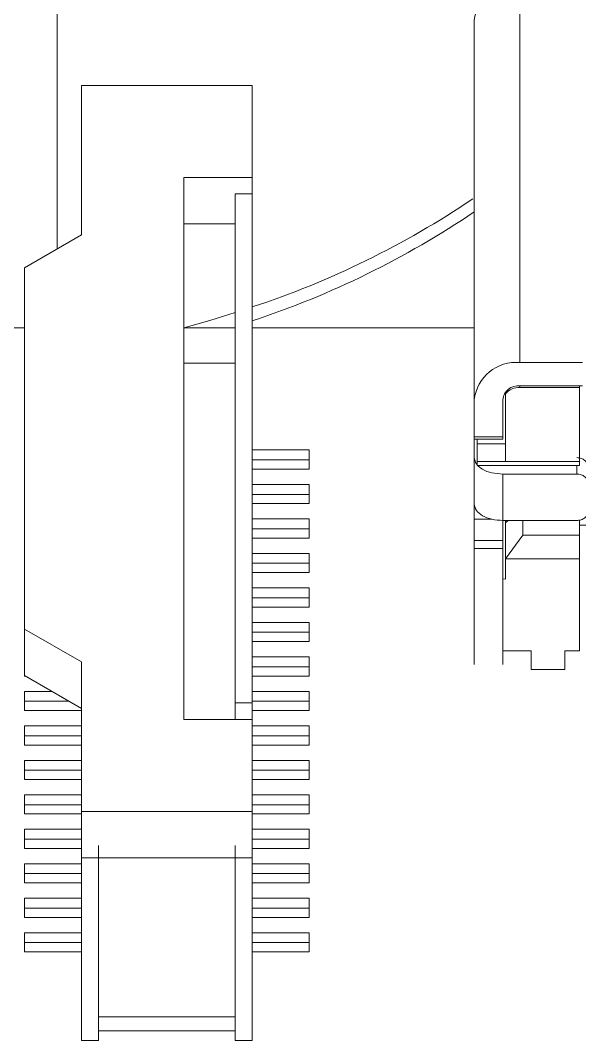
# Model space of a CAD drawing. Header units: millimetres. Extents: x -331 to 5585, y -2655 to 1513.
# Drawn here: x 4996.97 to 5006.79, y 771.41 to 789.34 of the extents above; entities that cross this region are included whole.
import ezdxf

# ---------------------------------------------------------------- set-up
doc = ezdxf.new("R2010")
doc.units = ezdxf.units.MM

msp = doc.modelspace()

# ---------------------------------------------------------------- linework, layer by layer
at = {"color": 8, "linetype": 'Continuous', "lineweight": 15}
for p, q in [((4997.612, 893.909), (4997.612, 785.321)), ((5005.742, 782.918), (5005.742, 782.889)), ((5006.742, 781.366), (5006.742, 781.516)), ((5005.244, 780.574), (5004.942, 780.574))]:
    msp.add_line(p, q, dxfattribs=at)
at = {"color": 7, "linetype": 'Continuous', "lineweight": 15}
for p, q in [((5005.742, 789.994), (5005.742, 783.326)), ((5004.942, 782.673), (5004.942, 789.34)), ((4998.042, 785.569), (4998.042, 788.196)), ((4998.042, 788.196), (5001.042, 788.196)), ((5001.042, 788.196), (5001.042, 786.579)), ((4999.842, 786.579), (5001.042, 786.579)), ((4999.842, 777.054), (4999.842, 786.579)), ((5001.042, 786.579), (5001.042, 786.291)), ((5001.042, 786.291), (5000.742, 786.291)), ((5000.742, 786.291), (5000.742, 777.343)), ((5001.042, 786.291), (5001.042, 777.343)), ((5000.742, 785.763), (4999.842, 785.763)), ((4997.042, 784.992), (4998.042, 785.569)), ((4997.042, 778.641), (4997.042, 784.992)), ((4994.842, 783.936), (4997.042, 783.936)), ((4999.842, 783.936), (5000.742, 783.936)), ((5001.042, 783.936), (5004.942, 783.936)), ((4999.842, 783.315), (5000.742, 783.315)), ((5006.842, 783.326), (5005.742, 783.326)), ((5005.742, 782.918), (5006.842, 782.918)), ((5006.792, 782.889), (5006.792, 782.918)), ((5005.492, 782.779), (5005.492, 782.808)), ((5005.492, 781.59), (5005.492, 782.779)), ((5005.742, 782.889), (5006.792, 782.889)), ((5006.792, 782.889), (5006.792, 781.59)), ((5004.942, 782.019), (5004.942, 782.673)), ((5005.442, 782.019), (5005.442, 782.673)), ((5004.942, 782.019), (5005.442, 782.019)), ((5004.942, 781.977), (5005.442, 781.977)), ((5004.942, 781.655), (5004.942, 781.977)), ((5004.992, 781.898), (5004.992, 781.977)), ((5004.992, 781.898), (5005.492, 781.898)), ((5004.992, 781.588), (5004.992, 781.898)), ((5001.042, 781.79), (5002.042, 781.79)), ((5002.042, 781.617), (5002.042, 781.79)), ((5004.942, 780.839), (5004.942, 781.655)), ((5001.042, 781.617), (5002.042, 781.617)), ((5002.042, 781.453), (5002.042, 781.617)), ((5005.492, 781.588), (5004.992, 781.588)), ((5004.992, 781.588), (5004.992, 781.516)), ((5006.792, 781.516), (5004.992, 781.516)), ((5006.792, 781.59), (5005.492, 781.59)), ((5005.492, 781.59), (5005.492, 781.588)), ((5006.792, 781.516), (5006.792, 781.59)), ((5001.042, 781.453), (5002.042, 781.453)), ((5005.443, 781.366), (5006.742, 781.366)), ((5005.443, 780.55), (5005.443, 781.366)), ((5001.042, 781.184), (5002.042, 781.184)), ((5002.042, 781.01), (5002.042, 781.184)), ((5001.042, 781.01), (5002.042, 781.01)), ((5002.042, 780.847), (5002.042, 781.01)), ((5001.042, 780.847), (5002.042, 780.847)), ((5001.042, 780.577), (5002.042, 780.577)), ((5002.042, 780.404), (5002.042, 780.577)), ((5001.042, 780.404), (5002.042, 780.404)), ((5002.042, 780.241), (5002.042, 780.404)), ((5004.942, 780.199), (5004.942, 780.574)), ((5005.442, 780.199), (5005.442, 780.574)), ((5006.742, 780.55), (5005.443, 780.55)), ((5005.492, 780.512), (5005.538, 780.55)), ((5005.492, 780.512), (5005.492, 780.55)), ((5005.492, 779.877), (5005.492, 780.512)), ((5005.792, 780.55), (5005.792, 780.295)), ((5006.792, 780.558), (5006.792, 780.295)), ((5007.817, 780.47), (5006.792, 780.47)), ((5001.042, 780.241), (5002.042, 780.241)), ((5005.792, 780.295), (5005.492, 779.877)), ((5005.792, 780.295), (5006.792, 780.295)), ((5006.792, 780.295), (5006.792, 779.877)), ((5004.942, 780.199), (5005.442, 780.199)), ((5004.942, 780.06), (5005.442, 780.06)), ((5004.942, 778.018), (5004.942, 780.06)), ((5005.442, 779.872), (5005.442, 780.06)), ((5001.042, 779.971), (5002.042, 779.971)), ((5002.042, 779.798), (5002.042, 779.971)), ((5005.442, 779.525), (5005.442, 779.872)), ((5005.492, 779.877), (5006.792, 779.877)), ((5005.492, 779.519), (5005.492, 779.877)), ((5006.792, 779.877), (5006.792, 778.26)), ((5001.042, 779.798), (5002.042, 779.798)), ((5002.042, 779.635), (5002.042, 779.798)), ((5001.042, 779.635), (5002.042, 779.635)), ((5005.442, 778.26), (5005.442, 779.525)), ((5005.442, 779.525), (5005.492, 779.519)), ((5001.042, 779.365), (5002.042, 779.365)), ((5002.042, 779.192), (5002.042, 779.365)), ((5001.042, 779.192), (5002.042, 779.192)), ((5002.042, 779.029), (5002.042, 779.192)), ((5001.042, 779.029), (5002.042, 779.029)), ((4998.042, 778.064), (4997.042, 778.641)), ((4997.042, 777.825), (4997.042, 778.641)), ((5001.042, 778.759), (5002.042, 778.759)), ((5002.042, 778.586), (5002.042, 778.759)), ((5001.042, 778.586), (5002.042, 778.586)), ((5002.042, 778.422), (5002.042, 778.586)), ((5001.042, 778.422), (5002.042, 778.422)), ((5005.442, 778.018), (5005.442, 778.26)), ((5005.442, 778.26), (5005.942, 778.26)), ((5005.942, 777.933), (5005.942, 778.26)), ((5006.532, 778.26), (5006.792, 778.26)), ((5006.532, 778.26), (5006.532, 777.933)), ((5001.042, 778.153), (5002.042, 778.153)), ((5002.042, 777.98), (5002.042, 778.153)), ((4998.042, 775.437), (4998.042, 778.064)), ((5001.042, 777.98), (5002.042, 777.98)), ((5002.042, 777.816), (5002.042, 777.98)), ((5006.532, 777.933), (5005.942, 777.933)), ((4998.042, 777.248), (4997.042, 777.825)), ((4997.042, 777.825), (4997.042, 777.816)), ((4997.042, 777.816), (4997.057, 777.816)), ((5001.042, 777.816), (5002.042, 777.816)), ((4997.042, 777.547), (4997.524, 777.547)), ((4997.042, 777.373), (4997.042, 777.547)), ((5001.042, 777.547), (5002.042, 777.547)), ((5002.042, 777.373), (5002.042, 777.547)), ((4997.824, 777.373), (4997.042, 777.373)), ((4997.042, 777.373), (4997.042, 777.21)), ((5001.042, 777.373), (5002.042, 777.373)), ((5002.042, 777.21), (5002.042, 777.373)), ((4997.042, 777.21), (4998.042, 777.21)), ((5001.042, 777.343), (5000.742, 777.343)), ((5000.742, 777.343), (5000.742, 777.054)), ((5001.042, 777.343), (5001.042, 777.054)), ((5001.042, 777.21), (5002.042, 777.21)), ((5001.042, 777.054), (4999.842, 777.054)), ((5001.042, 777.054), (5001.042, 775.437)), ((4997.042, 776.94), (4998.042, 776.94)), ((4997.042, 776.767), (4997.042, 776.94)), ((5001.042, 776.94), (5002.042, 776.94)), ((5002.042, 776.767), (5002.042, 776.94)), ((4998.042, 776.767), (4997.042, 776.767)), ((4997.042, 776.767), (4997.042, 776.604)), ((5001.042, 776.767), (5002.042, 776.767)), ((5002.042, 776.604), (5002.042, 776.767)), ((4997.042, 776.604), (4998.042, 776.604)), ((5001.042, 776.604), (5002.042, 776.604)), ((4997.042, 776.334), (4998.042, 776.334)), ((4997.042, 776.161), (4997.042, 776.334)), ((5001.042, 776.334), (5002.042, 776.334)), ((5002.042, 776.161), (5002.042, 776.334)), ((4998.042, 776.161), (4997.042, 776.161)), ((4997.042, 776.161), (4997.042, 775.998)), ((5001.042, 776.161), (5002.042, 776.161)), ((5002.042, 775.998), (5002.042, 776.161)), ((4997.042, 775.998), (4998.042, 775.998)), ((5001.042, 775.998), (5002.042, 775.998)), ((4997.042, 775.728), (4998.042, 775.728)), ((4997.042, 775.555), (4997.042, 775.728)), ((4998.042, 775.555), (4997.042, 775.555)), ((4997.042, 775.555), (4997.042, 775.392)), ((5001.042, 775.728), (5002.042, 775.728)), ((5001.042, 775.555), (5002.042, 775.555)), ((5002.042, 775.555), (5002.042, 775.728)), ((5002.042, 775.392), (5002.042, 775.555)), ((4997.042, 775.392), (4998.042, 775.392)), ((5001.042, 775.437), (4998.042, 775.437)), ((4998.042, 774.621), (4998.042, 775.437)), ((5001.042, 774.621), (5001.042, 775.437)), ((5001.042, 775.392), (5002.042, 775.392)), ((4997.042, 775.122), (4998.042, 775.122)), ((4997.042, 774.949), (4997.042, 775.122)), ((5001.042, 775.122), (5002.042, 775.122)), ((5002.042, 774.949), (5002.042, 775.122)), ((4998.042, 774.949), (4997.042, 774.949)), ((4997.042, 774.949), (4997.042, 774.786)), ((4998.342, 771.408), (4998.342, 774.838)), ((5000.742, 774.838), (5000.742, 771.408)), ((5001.042, 774.949), (5002.042, 774.949)), ((5002.042, 774.786), (5002.042, 774.949)), ((4997.042, 774.786), (4998.042, 774.786)), ((5001.042, 774.786), (5002.042, 774.786)), ((4997.042, 774.516), (4998.042, 774.516)), ((4997.042, 774.343), (4997.042, 774.516)), ((5001.042, 774.621), (4998.042, 774.621)), ((4998.042, 774.621), (4998.042, 771.408)), ((5001.042, 774.621), (5001.042, 771.408)), ((5001.042, 774.516), (5002.042, 774.516)), ((5002.042, 774.343), (5002.042, 774.516)), ((4998.042, 774.343), (4997.042, 774.343)), ((4997.042, 774.343), (4997.042, 774.179)), ((5001.042, 774.343), (5002.042, 774.343)), ((5002.042, 774.179), (5002.042, 774.343)), ((4997.042, 774.179), (4998.042, 774.179)), ((5001.042, 774.179), (5002.042, 774.179)), ((4997.042, 773.91), (4998.042, 773.91)), ((4997.042, 773.737), (4997.042, 773.91)), ((5001.042, 773.91), (5002.042, 773.91)), ((5002.042, 773.737), (5002.042, 773.91)), ((4998.042, 773.737), (4997.042, 773.737)), ((4997.042, 773.737), (4997.042, 773.573)), ((5001.042, 773.737), (5002.042, 773.737)), ((5002.042, 773.573), (5002.042, 773.737)), ((4997.042, 773.573), (4998.042, 773.573)), ((5001.042, 773.573), (5002.042, 773.573)), ((4997.042, 773.304), (4998.042, 773.304)), ((4997.042, 773.13), (4997.042, 773.304)), ((5001.042, 773.304), (5002.042, 773.304)), ((5002.042, 773.13), (5002.042, 773.304)), ((4998.042, 773.13), (4997.042, 773.13)), ((4997.042, 773.13), (4997.042, 772.967)), ((5001.042, 773.13), (5002.042, 773.13)), ((5002.042, 772.967), (5002.042, 773.13)), ((4997.042, 772.967), (4998.042, 772.967)), ((5001.042, 772.967), (5002.042, 772.967)), ((5000.742, 771.827), (4998.342, 771.827)), ((4998.342, 771.582), (5000.742, 771.582)), ((4998.042, 771.408), (4998.342, 771.408)), ((5000.742, 771.408), (5001.042, 771.408))]:
    msp.add_line(p, q, dxfattribs=at)
at = {"color": 7, "linetype": 'Continuous', "lineweight": 15, "flags": 128}
for points in [[(5000.742, 784.204), (5000.298, 784.066), (4999.842, 783.935)], [(5004.942, 782.019), (5004.942, 782.005), (5004.942, 781.993), (5004.942, 781.984), (5004.942, 781.979), (5004.942, 781.977)], [(5005.442, 781.977), (5005.442, 781.979), (5005.442, 781.984), (5005.442, 781.993), (5005.442, 782.005), (5005.442, 782.019)], [(5004.942, 780.574), (5004.942, 780.645), (5004.942, 780.736), (5004.942, 780.834), (5004.942, 780.839)], [(5004.942, 780.06), (5004.942, 780.077), (5004.942, 780.095), (5004.942, 780.115), (5004.942, 780.134), (5004.942, 780.153), (5004.942, 780.171), (5004.942, 780.186), (5004.942, 780.199)], [(5005.442, 780.06), (5005.442, 780.077), (5005.442, 780.095), (5005.442, 780.115), (5005.442, 780.134), (5005.442, 780.153), (5005.442, 780.171), (5005.442, 780.186), (5005.442, 780.199)]]:
    msp.add_lwpolyline(points, dxfattribs=at)
at = {"color": 7, "linetype": 'Continuous', "lineweight": 15}
for centre, radius, start, end in [((5005.675, 789.259), 0.738, 84.8214, 173.6458), ((4996.073, 799.331), 15.828, 288.2943, 303.9602), ((4996.077, 799.076), 15.817, 288.2939, 304.0882), ((5005.675, 782.591), 0.738, 84.8214, 173.6457), ((5005.717, 782.642), 0.277, 84.8282, 173.647), ((5005.734, 782.567), 0.322, 88.5838, 138.7646)]:
    msp.add_arc(centre, radius, start, end, dxfattribs=at)
for points, knots in [([(5004.942, 781.655), (5004.949, 781.617), (5004.964, 781.542), (5005.08, 781.446), (5005.246, 781.379), (5005.377, 781.37), (5005.443, 781.366)], [0, 0, 0, 0, 0.249996, 0.5, 0.750004, 1, 1, 1, 1]), ([(5006.942, 781.492), (5006.939, 781.513), (5006.933, 781.556), (5006.886, 781.61), (5006.82, 781.647), (5006.768, 781.652), (5006.742, 781.655)], [0, 0, 0, 0, 0.2500163, 0.4999122, 0.7500274, 1, 1, 1, 1]), ([(5006.942, 781.203), (5006.939, 781.224), (5006.933, 781.267), (5006.886, 781.321), (5006.82, 781.359), (5006.768, 781.364), (5006.742, 781.366)], [0, 0, 0, 0, 0.250006, 0.499955, 0.750021, 1, 1, 1, 1]), ([(5005.443, 780.55), (5005.377, 780.554), (5005.246, 780.563), (5005.08, 780.63), (5004.964, 780.725), (5004.949, 780.801), (5004.942, 780.839)], [0, 0, 0, 0, 0.249996, 0.5, 0.750004, 1, 1, 1, 1]), ([(5006.742, 780.55), (5006.768, 780.552), (5006.82, 780.557), (5006.886, 780.595), (5006.933, 780.649), (5006.939, 780.691), (5006.942, 780.713)], [0, 0, 0, 0, 0.249979, 0.500045, 0.749994, 1, 1, 1, 1])]:
    msp.add_open_spline(points, degree=3, knots=knots, dxfattribs=at)

doc.saveas('drawing.dxf')
